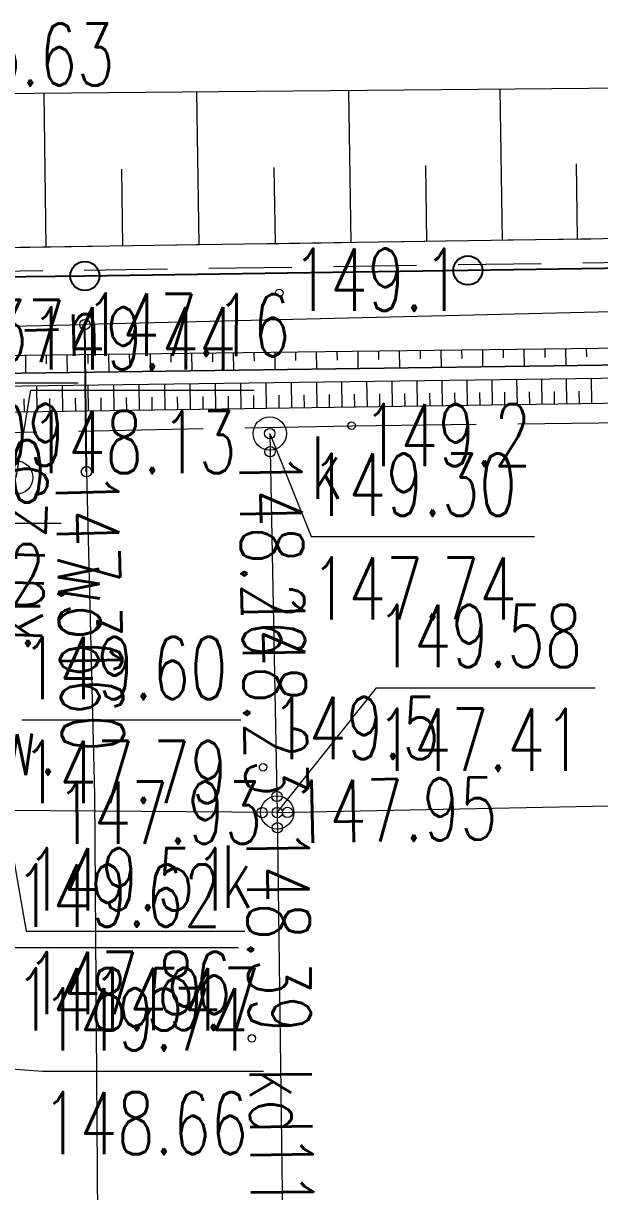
# Model space of a CAD drawing. Header units: metres. Extents: x 7583802 to 7586368, y 5958992 to 5960558.
# Drawn here: x 7585946.8 to 7585960.67, y 5959356.19 to 5959384.33 of the extents above; entities that cross this region are included whole.
import ezdxf
from ezdxf.enums import TextEntityAlignment as Align

# ---------------------------------------------------------------- set-up
doc = ezdxf.new("R2010")
doc.units = ezdxf.units.M
for name, pattern in [('3_1', [0]), ('3_BUBZ03_01', [1, 1]), ('3_BUBZ03_01G', [1.75, 1.75]), ('3_BUIB12_02', [0]), ('3_BUIB12_03', [0]), ('3_BUZT01', [0]), ('3_KTCR02', [3, 2, -1]), ('3_KTPL01', [4, 3, -1]), ('4_1', [0]), ('4_SUOP03_18', [0]), ('4_SUPK_01', [0]), ('4_SUPW_01', [0])]:
    doc.linetypes.add(name, pattern=pattern)
doc.layers.get('0').update_dxf_attribs({"color": 250, "linetype": 'CONTINUOUS', "lineweight": 100})
for name, color, linetype, lineweight in [('BUBZ_L_2', 7, '3_BUBZ03_01', 18), ('BUIB_L_10', 7, '3_BUIB12_02', 18), ('BUZT_L_0', 7, '3_BUZT01', 18), ('KTCR_E_T_1', 7, 'CONTINUOUS', 15), ('KTCR_L_1', 7, '3_KTCR02', 18), ('KTOK_L_4', 7, 'CONTINUOUS', 25), ('KTPL_L_0', 7, '3_KTPL01', 18), ('RTPW_T_0', 7, 'CONTINUOUS', 15), ('RTPW_T_1', 7, 'CONTINUOUS', 15), ('SUOW_L_0', 5, '4_SUOP03_18', 25), ('SUPK_E_T_0', 34, 'CONTINUOUS', 15), ('SUPK_L_0', 34, '4_SUPK_01', 18), ('SUPW_E_T_0', 5, 'CONTINUOUS', 15), ('SUPW_L_0', 5, '4_SUPW_01', 18), ('SUTE_T_0', 1, 'CONTINUOUS', 18), ('SUTK_T_0', 34, 'CONTINUOUS', 18), ('SUTW_T_0', 5, 'CONTINUOUS', 18), ('SUUK_E_T_3', 7, 'CONTINUOUS', 15), ('SUUK_T_4', 7, 'CONTINUOUS', 13)]:
    doc.layers.add(name, color=color, linetype=linetype, lineweight=lineweight)
doc.styles.get("Standard").update_dxf_attribs({"font": 'Simplex.SHX', "width": 0.75})

# ---------------------------------------------------------------- blocks, each defined once
blk = doc.blocks.new('3_RTPW01')
at = {"linetype": 'CONTINUOUS'}
blk.add_circle((0, 0), 0.09, dxfattribs=at)
blk = doc.blocks.new('4_SUPS01_05')
at = {"linetype": 'CONTINUOUS'}
blk.add_circle((0, 0), 0.125, dxfattribs=at)
blk = doc.blocks.new('4_SUPS01_08')
at = {"linetype": 'CONTINUOUS'}
blk.add_circle((0, 0), 0.125, dxfattribs=at)
blk = doc.blocks.new('4_SUUS22_01')
at = {"linetype": 'CONTINUOUS'}
blk.add_circle((0, 0), 0.4, dxfattribs=at)

msp = doc.modelspace()

# ---------------------------------------------------------------- linework, layer by layer
at = {"layer": 'BUBZ_L_2', "linetype": '3_BUBZ03_01'}
for p, q in [((7586000.5, 5959383.13), (7585943.48, 5959382.61)), ((7585961.58, 5959376.11), (7585940.97, 5959375.83)), ((7585961.65, 5959375.79), (7585940.99, 5959375.52))]:
    msp.add_line(p, q, dxfattribs=at)
at = {"layer": 'BUBZ_L_2', "linetype": '3_1'}
for p, q in [((7585951.033, 5959379.003), (7585950.978, 5959382.678)), ((7585954.692, 5959379.058), (7585954.637, 5959382.712)), ((7585958.33, 5959379.112), (7585958.276, 5959382.745)), ((7585947.352, 5959378.948), (7585947.297, 5959382.645)), ((7585949.195, 5959378.976), (7585949.168, 5959380.819)), ((7585952.865, 5959379.03), (7585952.838, 5959380.863)), ((7585956.514, 5959379.085), (7585956.487, 5959380.907)), ((7585960.141, 5959379.139), (7585960.114, 5959380.95)), ((7585957.349, 5959376.468), (7585957.351, 5959376.26)), ((7585957.849, 5959376.474), (7585957.854, 5959376.059)), ((7585958.349, 5959376.48), (7585958.351, 5959376.273)), ((7585958.849, 5959376.487), (7585958.854, 5959376.073)), ((7585959.349, 5959376.493), (7585959.351, 5959376.286)), ((7585959.848, 5959376.499), (7585959.854, 5959376.087)), ((7585960.348, 5959376.506), (7585960.351, 5959376.299)), ((7585946.85, 5959376.336), (7585946.855, 5959375.91)), ((7585947.349, 5959376.342), (7585947.352, 5959376.129)), ((7585947.849, 5959376.348), (7585947.855, 5959375.924)), ((7585948.349, 5959376.354), (7585948.352, 5959376.142)), ((7585948.849, 5959376.361), (7585948.855, 5959375.937)), ((7585949.349, 5959376.367), (7585949.352, 5959376.155)), ((7585949.849, 5959376.373), (7585949.855, 5959375.951)), ((7585950.349, 5959376.38), (7585950.352, 5959376.169)), ((7585950.849, 5959376.386), (7585950.855, 5959375.964)), ((7585951.349, 5959376.392), (7585951.352, 5959376.182)), ((7585951.849, 5959376.399), (7585951.854, 5959375.978)), ((7585952.349, 5959376.405), (7585952.352, 5959376.195)), ((7585952.849, 5959376.411), (7585952.854, 5959375.991)), ((7585953.349, 5959376.417), (7585953.352, 5959376.208)), ((7585953.849, 5959376.424), (7585953.854, 5959376.005)), ((7585954.349, 5959376.43), (7585954.352, 5959376.221)), ((7585954.849, 5959376.436), (7585954.854, 5959376.019)), ((7585955.349, 5959376.443), (7585955.351, 5959376.234)), ((7585955.849, 5959376.449), (7585955.854, 5959376.032)), ((7585956.349, 5959376.455), (7585956.351, 5959376.247)), ((7585956.849, 5959376.462), (7585956.854, 5959376.046)), ((7585948.983, 5959375.009), (7585948.974, 5959375.624)), ((7585949.598, 5959375.018), (7585949.589, 5959375.632)), ((7585950.211, 5959375.027), (7585950.202, 5959375.64)), ((7585950.823, 5959375.036), (7585950.814, 5959375.648)), ((7585951.434, 5959375.045), (7585951.425, 5959375.656)), ((7585952.045, 5959375.054), (7585952.036, 5959375.664)), ((7585952.654, 5959375.063), (7585952.645, 5959375.672)), ((7585953.262, 5959375.072), (7585953.253, 5959375.68)), ((7585953.869, 5959375.081), (7585953.86, 5959375.688)), ((7585954.475, 5959375.09), (7585954.466, 5959375.696)), ((7585955.08, 5959375.099), (7585955.071, 5959375.704)), ((7585955.684, 5959375.108), (7585955.675, 5959375.712)), ((7585956.287, 5959375.117), (7585956.279, 5959375.72)), ((7585956.889, 5959375.126), (7585956.881, 5959375.728)), ((7585957.491, 5959375.135), (7585957.482, 5959375.736)), ((7585958.091, 5959375.144), (7585958.082, 5959375.743)), ((7585958.69, 5959375.152), (7585958.681, 5959375.751)), ((7585959.288, 5959375.161), (7585959.279, 5959375.759)), ((7585959.885, 5959375.17), (7585959.876, 5959375.767)), ((7585960.481, 5959375.179), (7585960.472, 5959375.775)), ((7585947.134, 5959374.982), (7585947.125, 5959375.6)), ((7585947.752, 5959374.991), (7585947.743, 5959375.608)), ((7585948.368, 5959375), (7585948.359, 5959375.616)), ((7585951.129, 5959375.041), (7585951.124, 5959375.347)), ((7585951.74, 5959375.05), (7585951.735, 5959375.355)), ((7585952.349, 5959375.059), (7585952.345, 5959375.364)), ((7585952.958, 5959375.068), (7585952.953, 5959375.372)), ((7585953.566, 5959375.077), (7585953.561, 5959375.381)), ((7585954.172, 5959375.086), (7585954.168, 5959375.389)), ((7585954.778, 5959375.095), (7585954.773, 5959375.397)), ((7585955.382, 5959375.104), (7585955.378, 5959375.406)), ((7585955.986, 5959375.113), (7585955.982, 5959375.414)), ((7585956.589, 5959375.121), (7585956.584, 5959375.423)), ((7585957.19, 5959375.13), (7585957.186, 5959375.431)), ((7585957.791, 5959375.139), (7585957.786, 5959375.439)), ((7585958.39, 5959375.148), (7585958.386, 5959375.448)), ((7585958.989, 5959375.157), (7585958.984, 5959375.456)), ((7585959.586, 5959375.166), (7585959.582, 5959375.464)), ((7585960.183, 5959375.174), (7585960.179, 5959375.473)), ((7585946.825, 5959374.977), (7585946.821, 5959375.287)), ((7585947.443, 5959374.987), (7585947.439, 5959375.295)), ((7585948.06, 5959374.996), (7585948.056, 5959375.304)), ((7585948.676, 5959375.005), (7585948.671, 5959375.313)), ((7585949.291, 5959375.014), (7585949.286, 5959375.321)), ((7585949.904, 5959375.023), (7585949.9, 5959375.33)), ((7585950.517, 5959375.032), (7585950.513, 5959375.338))]:
    msp.add_line(p, q, dxfattribs=at)
at = {"layer": 'BUBZ_L_2', "linetype": '3_BUBZ03_01G'}
for p, q in [((7585943.46, 5959378.89), (7586000.38, 5959379.74)), ((7585940.85, 5959376.26), (7585961.49, 5959376.52)), ((7585940.89, 5959374.89), (7585961.92, 5959375.2))]:
    msp.add_line(p, q, dxfattribs=at)
at = {"layer": 'BUIB_L_10', "linetype": '3_BUIB12_03'}
for p, q in [((7585940.97, 5959375.83), (7585961.58, 5959376.11)), ((7585961.65, 5959375.79), (7585940.99, 5959375.52))]:
    msp.add_line(p, q, dxfattribs=at)
at = {"layer": 'BUZT_L_0', "linetype": '3_BUZT01'}
msp.add_line((7586000.5, 5959383.13), (7585943.48, 5959382.61), dxfattribs=at)
at = {"layer": 'KTCR_L_1', "linetype": '3_KTCR02'}
for p, q in [((7585943.46, 5959378.89), (7586000.38, 5959379.74)), ((7586004.26, 5959379.19), (7585939.16, 5959378.25))]:
    msp.add_line(p, q, dxfattribs=at)
at = {"layer": 'KTOK_L_4'}
for p, q in [((7585966.721, 5959378.517), (7585957.5, 5959378.381)), ((7585948.28, 5959378.246), (7585939.06, 5959378.11)), ((7585957.5, 5959378.381), (7585948.28, 5959378.246))]:
    msp.add_line(p, q, dxfattribs=at)
for centre in [(7585957.5, 5959378.381), (7585948.28, 5959378.246)]:
    msp.add_circle(centre, 0.35, dxfattribs=at)
at = {"layer": 'KTPL_L_0', "linetype": '3_KTPL01'}
for p, q in [((7585954.7, 5959374.64), (7585983.21, 5959374.96)), ((7585936.13, 5959374.27), (7585954.7, 5959374.64))]:
    msp.add_line(p, q, dxfattribs=at)
at = {"layer": 'SUOW_L_0', "linetype": '4_1'}
msp.add_line((7585948.32, 5959373.53), (7585948.281, 5959377.077), dxfattribs=at)
at = {"layer": 'SUPK_L_0', "linetype": '4_1'}
for p, q in [((7585952.73, 5959374.45), (7585952.91, 5959365.32)), ((7585952.91, 5959365.32), (7585967.65, 5959365.62)), ((7585952.91, 5959365.32), (7585946.36, 5959365.37)), ((7585952.91, 5959365.32), (7585954.1, 5959273.23))]:
    msp.add_line(p, q, dxfattribs=at)
at = {"layer": 'SUPW_L_0', "linetype": '4_1'}
for p, q in [((7585966.13, 5959377.51), (7585948.281, 5959377.077)), ((7585940.97, 5959376.9), (7585948.281, 5959377.077)), ((7585948.281, 5959377.077), (7585948.32, 5959373.53)), ((7585948.32, 5959373.53), (7585948.51, 5959365.74)), ((7585948.51, 5959365.74), (7585948.6, 5959352.98))]:
    msp.add_line(p, q, dxfattribs=at)
at = {"layer": 'SUTE_T_0', "linetype": 'CONTINUOUS'}
for p, q in [((7585939.07, 5959359.73), (7585947.258, 5959359.087)), ((7585947.258, 5959359.087), (7585952.578, 5959359.087))]:
    msp.add_line(p, q, dxfattribs=at)
at = {"layer": 'SUTK_T_0', "linetype": 'CONTINUOUS'}
for p, q in [((7585942.853, 5959375.669), (7585948.119, 5959375.669)), ((7585946.63, 5959373.39), (7585946.977, 5959375.494)), ((7585946.977, 5959375.494), (7585952.351, 5959375.494)), ((7585952.73, 5959374.45), (7585953.725, 5959371.967)), ((7585942.387, 5959372.289), (7585947.707, 5959372.289)), ((7585953.725, 5959371.967), (7585959.1, 5959371.967)), ((7585952.91, 5959365.32), (7585955.3, 5959368.325)), ((7585955.3, 5959368.325), (7585960.566, 5959368.325)), ((7585946.765, 5959367.55), (7585952.031, 5959367.55)), ((7585946.36, 5959365.37), (7585946.869, 5959362.464)), ((7585946.869, 5959362.464), (7585952.134, 5959362.464)), ((7585946.606, 5959362.071), (7585951.98, 5959362.071))]:
    msp.add_line(p, q, dxfattribs=at)

# ---------------------------------------------------------------- block references
at = {"layer": 'RTPW_T_0'}
for p in [(7585952.96, 5959377.84), (7585954.7, 5959374.64), (7585952.57, 5959366.41), (7585952.3, 5959359.88)]:
    msp.add_blockref('3_RTPW01', p, dxfattribs=at)
at = {"layer": 'SUTK_T_0'}
for p in [(7585952.73, 5959374.45), (7585952.739, 5959374.012), (7585952.902, 5959365.708), (7585952.546, 5959365.32), (7585952.91, 5959365.32), (7585953.16, 5959365.325), (7585952.915, 5959364.953)]:
    msp.add_blockref('4_SUPS01_05', p, dxfattribs=at)
at = {"layer": 'SUTW_T_0'}
for p in [(7585948.281, 5959377.077), (7585948.32, 5959373.53)]:
    msp.add_blockref('4_SUPS01_08', p, dxfattribs=at)
at = {"layer": 'SUUK_T_4'}
for p in [(7585952.73, 5959374.45), (7585946.63, 5959373.39), (7585952.91, 5959365.32)]:
    msp.add_blockref('4_SUUS22_01', p, dxfattribs=at)

# ---------------------------------------------------------------- texts
at = {"layer": 'KTCR_E_T_1', "width": 0.7}
for rotation, p in [(0.6987, (7585944.966, 5959370.056)), (1.7047, (7585945.44, 5959366.926))]:
    msp.add_text('ch.zw.', height=1.5, rotation=rotation, dxfattribs=at).set_placement(p, align=Align.MIDDLE)
at = {"layer": 'RTPW_T_0', "width": 0.7}
for s, p in [('149.1', (7585953.282, 5959377.406)), ('149.2', (7585954.976, 5959373.662)), ('149.5', (7585952.77, 5959366.61))]:
    msp.add_text(s, height=1.5, dxfattribs=at).set_placement(p)
msp.add_text('149.7', height=1.5, dxfattribs=at).set_placement((7585952.5, 5959360.08), align=Align.RIGHT)
at = {"layer": 'RTPW_T_1', "width": 0.7}
msp.add_text('145.63', height=1.5, dxfattribs=at).set_placement((7585944.042, 5959382.832))
at = {"layer": 'SUPK_E_T_0', "width": 0.7}
for s, rotation, p in [('kd123', 88.0718, (7585946.569, 5959371.584)), ('kd113', 270.7403, (7585953.017, 5959357.032))]:
    msp.add_text(s, height=1.5, rotation=rotation, dxfattribs=at).set_placement(p, align=Align.MIDDLE)
at = {"layer": 'SUPW_E_T_0', "width": 0.7}
for s, rotation, p in [('wo160-n', 1.3889, (7585945.392, 5959377.007)), ('wo160', 271.3972, (7585948.429, 5959369.051))]:
    msp.add_text(s, height=1.5, rotation=rotation, dxfattribs=at).set_placement(p, align=Align.MIDDLE)
at = {"layer": 'SUTE_T_0', "width": 0.7}
for s, p in [('149.74', (7585947.258, 5959361.087)), ('148.66', (7585947.258, 5959358.587))]:
    msp.add_text(s, height=1.5, dxfattribs=at).set_placement(p, align=Align.TOP_LEFT)
at = {"layer": 'SUTK_T_0', "width": 0.7}
for s, p in [('149.37', (7585942.853, 5959377.669)), ('149.44', (7585946.977, 5959377.494)), ('148.09', (7585942.853, 5959375.169)), ('148.13', (7585946.977, 5959374.994)), ('149.10', (7585942.387, 5959374.289)), ('149.30', (7585953.725, 5959373.967)), ('148.02', (7585942.387, 5959371.789)), ('147.74', (7585953.725, 5959371.467)), ('149.58', (7585955.3, 5959370.325)), ('149.60', (7585946.765, 5959369.55)), ('147.41', (7585955.3, 5959367.825)), ('147.79', (7585946.765, 5959367.05)), ('149.51', (7585946.869, 5959364.464)), ('149.62', (7585946.606, 5959364.071)), ('147.86', (7585946.869, 5959361.964)), ('148.54', (7585946.606, 5959361.571))]:
    msp.add_text(s, height=1.5, dxfattribs=at).set_placement(p, align=Align.TOP_LEFT)
for s, rotation, p in [('148.26', 271.1295, (7585952.739, 5959374.012)), ('147.95', 1.166, (7585953.258, 5959365.327)), ('148.39', 270.7403, (7585952.915, 5959364.953))]:
    msp.add_text(s, height=1.5, rotation=rotation, dxfattribs=at).set_placement(p, align=Align.MIDDLE_LEFT)
for s, rotation, p in [('148.23', 271.1295, (7585952.902, 5959365.708)), ('147.93', 0.0752, (7585952.546, 5959365.32))]:
    msp.add_text(s, height=1.5, rotation=rotation, dxfattribs=at).set_placement(p, align=Align.MIDDLE_RIGHT)
at = {"layer": 'SUTW_T_0', "width": 0.7}
for s, rotation, p in [('147.16', 359.7931, (7585948.281, 5959377.077)), ('147.36', 271.3972, (7585948.32, 5959373.53))]:
    msp.add_text(s, height=1.5, rotation=rotation, dxfattribs=at).set_placement(p, align=Align.MIDDLE_LEFT)
at = {"layer": 'SUUK_E_T_3', "width": 0.7}
msp.add_text('k', height=1.5, dxfattribs=at).set_placement((7585953.704, 5959374.376), align=Align.TOP_LEFT)
msp.add_text('k', height=1.5, dxfattribs=at).set_placement((7585952.312, 5959364.528), align=Align.TOP_RIGHT)

doc.saveas('drawing.dxf')
